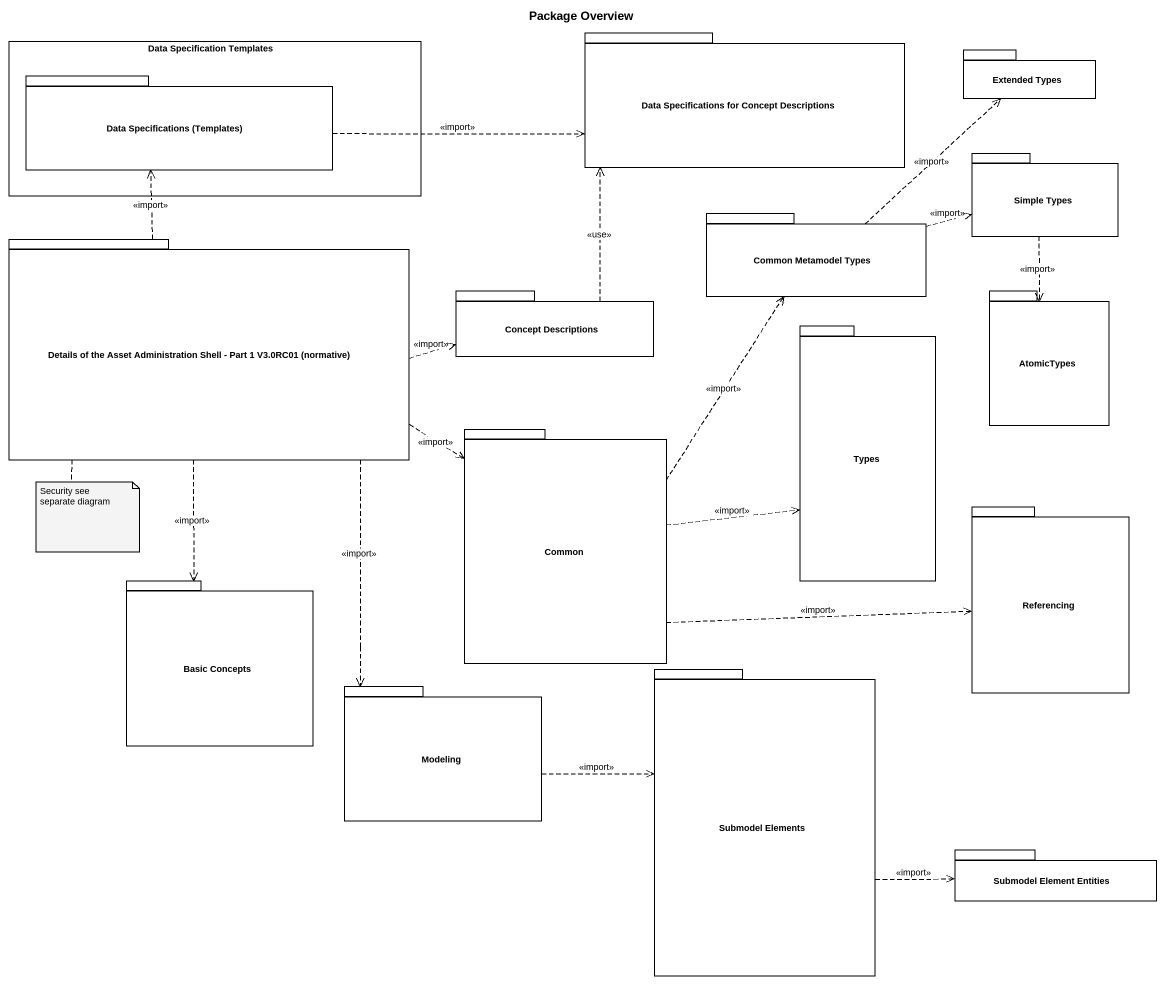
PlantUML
@startuml
title Package Overview
rectangle "Data Specification Templates" as Data_Specification_Templates {
  package "Data Specifications (Templates)" as Data_Specifications {
  }
}
package "Data Specifications for Concept Descriptions" as Data_Specifications_for {
}
package "Extended Types" as Extended_Types {
}
package "Simple Types" as Simple_Types {
}
package "Common Metamodel Types" as Common_Metamodel_Types {
}
package "Details of the Asset Administration Shell - Part 1 V3.0RC01 (normative)" as Details_of_the_Asset {
}
package "Concept Descriptions" as Concept_Descriptions {
}
package AtomicTypes {
}
package Types {
}
package Common {
}
package Referencing {
}
package "Basic Concepts" as Basic_Concepts {
}
package Modeling {
}
package "Submodel Elements" as Submodel_Elements {
}
package "Submodel Element Entities" as Submodel_Element_Entities {
}
Data_Specifications .right.> Data_Specifications_for : <<import>>
Simple_Types ..> AtomicTypes : <<import>>
Common_Metamodel_Types .up.> Extended_Types : <<import>>
Common_Metamodel_Types .right.> Simple_Types : <<import>>
Details_of_the_Asset .up.> Data_Specifications : <<import>>
Details_of_the_Asset .right.> Concept_Descriptions : <<import>>
Details_of_the_Asset .right.> Common : <<import>>
Details_of_the_Asset ..> Basic_Concepts : <<import>>
Details_of_the_Asset ..> Modeling : <<import>>
Concept_Descriptions .up.> Data_Specifications_for : <<use>>
Common .up.> Common_Metamodel_Types : <<import>>
Common .right.> Types : <<import>>
Common .right.> Referencing : <<import>>
Modeling .right.> Submodel_Elements : <<import>>
Submodel_Elements .right.> Submodel_Element_Entities : <<import>>
note bottom of Details_of_the_Asset : Security see separate diagram
@enduml
